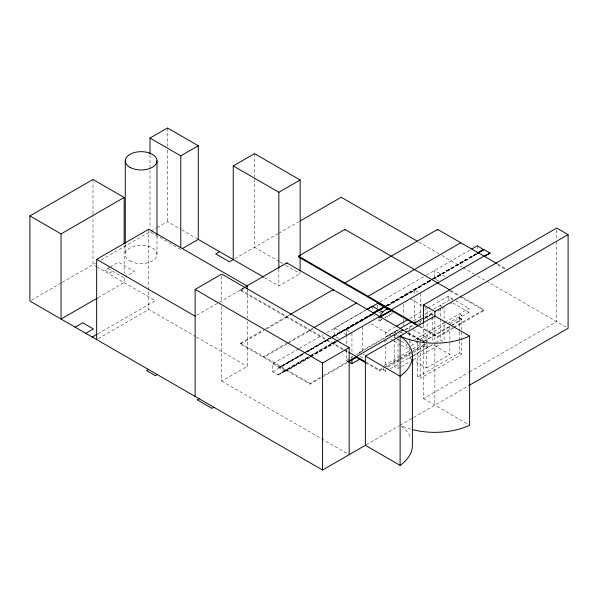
<?xml version="1.0" encoding="UTF-8"?>
<svg xmlns="http://www.w3.org/2000/svg" width="598" height="598" viewBox="0 0 598 598"><rect width="100%" height="100%" fill="white"/><g stroke="black" fill="none" stroke-linecap="round" stroke-linejoin="round"><path stroke-width="0.45" stroke-dasharray="2.99 2.24" d="M298.469 348.911L272.755 363.756L272.755 371.829L278.212 374.976L282.092 372.517A7.041 4.066 60 0 1 285.403 371.164L309.517 357.141M31.515 300.121L61.445 282.839M62.259 282.376L95.403 263.24M101.025 259.988L150.008 231.71L180.79 249.486M150.801 231.254L156.362 228.04M157.162 227.584L167.492 221.619L180.91 229.363M109.337 267.478L104.777 270.117L109.718 272.965L112.76 271.208M110.099 267.044L118.456 262.216L134.423 271.432L125.303 276.695M98.274 297.565L124.16 282.622L124.16 277.068M97.893 333.774L155.331 300.615L97.788 267.396M234.82 258.672L277.801 233.855M278.601 233.392L298.664 221.813M98.259 338.67L148.79 309.502L195.606 336.524M343.289 349.852L240.471 290.493L240.471 289.656L243.67 287.81M196.742 315.258L218.509 302.685M219.316 302.222L244.074 287.93M240.471 290.493L243.67 288.647M264.451 277.599L278.855 285.911L300.144 273.622L300.144 271.769M321.313 377.674L310.026 384.193L240.471 344.037L240.471 343.2L264.66 329.229M265.467 328.765L290.037 314.585M240.471 344.037L263.86 330.53M267.082 328.668L290.037 315.415M287.847 342.617L263.658 356.587L263.658 357.417L287.04 343.917M288.655 342.153L312.851 328.182M221.738 306.423L221.738 381.09L247.266 366.35L247.266 321.552M287.847 343.454L312.851 329.02M299.277 348.447L323.391 334.529M326.605 332.667L365.176 310.399M338.7 338.408L334.805 336.158L334.805 328.085L366.148 309.988M380.096 301.908L425.911 275.461M426.426 275.192L470.11 249.934M329.618 338.124L278.892 367.628L279.273 367.852L305.795 352.536M332.735 336.323L371.41 313.995M272.755 363.756L278.982 367.464L304.703 352.618M305.511 352.155L329.618 338.236M332.832 336.375L371.575 314.055M386.233 305.556L431.853 279.251M432.556 278.84L476.344 253.537M278.892 367.628L305.414 352.319M305.698 352.259L329.804 338.236M332.735 336.539L372.405 313.748M386.233 305.78L432.332 279.161M432.653 278.9L476.531 253.642M279.273 367.628L303.38 353.71M306.595 351.856L331.509 337.466M332.316 337.003L372.569 313.808M386.226 305.922L432.332 279.273M432.847 279.004L476.531 253.754M372.659 313.86L341.316 332.182L340.935 331.741M386.614 305.78L432.421 279.326M433.229 278.862L475.821 254.27M306.595 352.073L331.509 337.691M332.316 337.227L372.502 314.025M387.414 305.533L432.421 279.55M433.229 279.087L476.628 254.03M272.755 371.829L304.098 353.732M307.312 351.871L330.619 338.416M331.427 337.952L372.659 314.085M387.13 305.728L430.53 280.671M433.744 278.817L440.973 274.639L440.883 274.258L445.555 276.956M334.805 336.158L373.376 313.883M387.332 305.795L430.732 280.739M433.946 278.885L476.539 254.292M346.317 334.491L346.317 329.864L372.898 314.526M388.199 305.69L414.773 290.344L417.987 292.198M283.265 371.283L310.594 355.504M311.394 355.04L335.508 341.122M278.212 374.535L309.555 356.445M310.362 355.974L335.276 341.593M282.032 372.651L309.36 356.871M310.16 356.408L335.882 341.563M278.212 374.976L309.555 356.879M310.227 356.468L335.613 341.817M310.317 356.782L335.231 342.295M310.227 357.305L286.838 370.805L286.838 369.975M311.035 356.834L336.412 342.191M381.823 319.407L378.691 321.216L381.943 319.474M384.948 317.598L392.116 313.599L385.075 317.665M395.345 326.837L385.807 332.346L385.807 336.734L399.202 328.997M409.645 318.584L423.945 310.325M424.744 309.869L427.122 308.493L427.122 321.238M427.906 308.045L448.171 296.339L455.071 300.323M413.487 320.752L423.989 314.69M424.715 314.271L430.388 310.997M433.58 309.151L451.968 298.537L451.968 300.114M359.428 353.717L359.428 352.14L399.158 329.206M346.317 350.226L346.317 360.415L352.76 356.692M355.982 354.831L399.471 329.722M240.471 343.2L310.026 383.355L322.927 375.91M323.735 375.439L348.739 361.005M424.916 317.03L433.789 311.902M322.12 377.211L348.739 361.842M424.916 317.859L433.789 312.739M404.801 329.722L412.792 325.103M424.789 318.181L433.58 313.105M384.058 341.869L387.242 340.038M394.388 335.904L397.565 334.073M401.819 331.883L398.029 334.065L398.029 337.706M405.608 329.692L413.435 325.177M419.086 321.911L422.323 320.042M423.13 319.579L432.825 313.98L432.825 315.834M437.646 311.192L444.075 307.484L444.075 320.222M450.391 303.836L451.968 302.924M430.971 319.437L432.586 318.502M409.017 342.998L411.402 341.622M414.578 339.784L444.157 322.711M444.957 322.247L468.996 308.366L468.996 312.313L459.354 317.882L459.354 313.935L461.791 315.34L461.791 319.287L450.586 325.753M417.755 340.322L417.755 337.952L420.185 339.358L446.586 324.116M447.386 323.653L461.791 315.34M401.221 345.196L406.64 348.32L410.609 346.025M411.402 345.569L417.755 341.899M420.117 340.98L426.419 337.339L426.419 367.972L413.263 360.377M417.755 342.34L417.755 376.927L420.185 378.332L461.791 354.315L461.791 319.728L459.354 318.323L449.853 323.81L449.853 340.516M423.391 341.458L449.786 326.216M424.191 341.436L451.385 325.731M452.185 325.267L461.791 319.728M384.095 365.46L400.78 355.825M401.572 355.369L411.902 349.404M412.695 348.948L421.44 343.902M365.871 362.059L379.581 369.975L383.58 367.665M384.379 367.202L398.769 358.897M399.569 358.434L425.156 343.663M419.878 326.224L437.616 336.465L452.806 327.697M453.605 327.233L483.991 309.689L483.991 310.526L454.405 327.607M365.871 362.889L379.581 370.805L383.58 368.495M386.779 366.649L398.769 359.727M399.569 359.263L410.759 352.805M411.559 352.342L425.955 344.037M419.071 326.59L437.616 337.302L453.605 328.07M383.303 367.501L383.303 369.87L384.888 368.951M388.065 367.12L400.78 359.779M401.572 359.316L412.695 352.895M413.495 352.439L424.617 346.018L427.122 347.468L427.122 322.165M383.303 369.87L385.807 371.321L387.34 370.431M390.404 368.667L400.645 362.754M401.452 362.291L412.68 355.803M413.487 355.339L431.763 344.784M435.636 342.549L440.278 339.873L443.312 341.63M409.391 347.931L409.391 358.142L411.013 357.208M411.82 356.744L432.825 344.612L449.853 354.442L449.853 341.451M394.231 339.156L394.231 366.454L398.029 368.652L400.451 367.254M401.258 366.783L410.146 361.655M413.375 359.787L440.846 343.932M426.419 367.972L449.853 354.442M417.755 376.927L459.354 352.91L461.791 354.315M423.474 324.43L423.474 398.597L468.69 372.494M469.497 372.031L556.701 321.679L556.701 241.024M366.17 444.845L399.307 425.716M400.114 425.245L467.98 386.069M497.581 263.995L506.371 269.078M497.581 264.832L505.572 269.444M418.675 241.996L438.857 253.649M442.079 255.51L462.261 267.156M463.069 267.627L474.371 274.153M477.6 276.014L485.666 280.671M486.473 281.142L566.583 327.39M440.973 274.639L440.599 274.205M438.356 280.866L434.462 278.616L434.462 270.55L440.689 274.146M450.922 290.606L461.409 296.653M462.217 297.124L483.991 309.689M450.115 290.972L458.987 296.092M459.795 296.556L483.991 310.526M455.84 300.772L468.996 308.366M452.746 302.932L468.996 312.313M441.795 306.169L440.278 305.286L440.278 307.11M459.354 317.882L461.791 319.287M410.677 299L422.427 305.78M423.212 306.228L427.122 308.493M417.18 322.285L414.773 320.894L414.773 298.679M417.987 322.748L420.394 324.138M413.196 329.7L426.419 337.339M378.467 311.812L380.806 313.165M408.24 332.615L423.833 341.615M408.21 332.959L423.534 341.802M407.402 333.325L420.304 340.778M372.412 314.286L377.091 316.992M279.333 261.61L254.531 247.295L254.531 177.756M280.133 262.074L282.54 263.464M285.739 265.31L300.144 273.622M401.452 332.645L402.858 333.452M418.974 343.043L420.185 343.745L420.185 378.332M395.749 332.75L394.231 331.875L394.231 333.691M370.932 323.757L391.159 335.433M394.254 337.22L396.579 338.558M397.349 339.006L400.443 340.793M401.221 341.241L406.64 344.373L406.64 348.32M393.477 340.725L389.612 338.49L389.612 338.931M394.254 341.174L400.443 344.747M409.391 358.142L412.493 359.929M181.702 229.819L198.274 239.394M346.317 329.864L351.138 332.652M334.805 328.085L341.032 331.688M346.676 334.94L341.219 331.905M359.428 352.14L360.841 352.955M363.023 354.21L364.586 355.115M360.138 356.498L362.246 357.716L362.246 355.347M240.471 289.656L348.133 351.811M344.097 350.316L348.133 352.648M423.474 398.597L469.624 425.245M346.317 360.415L348.731 361.805M107.819 268.36L123.779 277.577M96.988 266.932L92.996 264.63L92.996 214.652M196.413 336.995L247.266 366.35M221.738 381.09L347.558 453.733M556.701 229.894L556.701 240.097M477.346 245.763L477.346 250.241M459.354 318.323L459.354 331.068M459.354 331.972L459.354 340.165M459.354 341.077L459.354 352.91M448.171 296.339L448.171 300.727M444.075 321.133L444.075 341.159M440.278 308.015L440.278 318.031M440.278 318.943L440.278 339.873M437.616 336.465L437.616 337.302M434.873 315.998L434.873 342.011M434.873 342.946L434.873 405.182M432.825 316.761L432.825 342.759M424.617 343.648L424.617 346.018M420.394 293.596L420.394 317.658M420.394 321.365L420.394 323.212M420.185 339.358L420.185 340.935M414.773 290.344L414.773 294.971M409.391 327.51L409.391 329.363M409.391 333.079L409.391 337.721M409.391 338.647L409.391 343.289M403.56 304.233L403.56 315.236M403.56 318.906L403.56 322.576M403.56 323.488L403.56 325.327M398.029 338.618L398.029 368.652M394.231 334.603L394.231 338.244M385.807 345.838L385.807 365.856M385.807 369.497L385.807 371.321M379.581 369.975L379.581 370.805M377.689 305.092L377.689 307.783M372.412 306.221L372.412 310.706M362.246 327.166L362.246 351.93M351.945 333.116L351.945 351.624M351.945 356.251L351.945 358.105M346.317 335.418L346.317 344.672M333.213 343.2L333.213 344.037M310.026 383.355L310.026 384.193M286.838 316.432L286.838 317.261M285.403 371.164L279.176 367.464L279.273 367.852M278.855 269.227L278.855 285.911M254.531 153.649L254.531 176.829M247.266 289.821L247.266 317.822M221.738 275.917L221.738 302.693M167.492 127.979L167.492 146.517M167.492 150.225L167.492 221.619M156.99 235.918L156.99 254.456M150.008 154.762L150.008 228.002M148.79 229.236L148.79 309.502M125.281 244.261L125.281 254.456M124.16 245.606L124.16 273.368M92.996 179.482L92.996 213.725M410.669 429.125A55.293 31.926 0 0 1 401.766 425.985M401.4 426.202A55.293 31.926 0 0 1 410.99 438.147M391.892 311.745A9.404 5.434 -60 0 1 392.116 313.599M378.811 321.283A9.404 5.434 -60 0 1 379.7 316.925M129.923 260.93A15.854 9.157 0 0 0 156.452 256.826A15.854 9.157 0 0 0 137.032 245.614A15.854 9.157 0 0 0 129.923 260.93"/><path stroke-width="0.9" d="M150.008 153.836L150.008 138.071L167.492 127.979L198.274 145.748L198.274 239.394L263.651 277.136M412.403 356.131L412.403 445.316A55.293 31.926 0 0 1 400.114 465.379L365.363 445.316L322.569 470.021L29.9 301.056L29.9 215.908L92.996 179.482L124.16 197.475L124.16 243.752M150.008 138.071L180.79 155.846L198.274 145.748M29.9 215.908L61.063 233.908L124.16 197.475M219.563 251.683L215.758 253.873L229.445 261.774L233.242 259.577L233.242 165.938L254.531 153.649L300.144 179.983L300.144 256.011M96.659 339.597L96.659 259.33L148.79 229.236L247.266 286.091L247.266 288.886M233.242 165.938L278.855 192.272L300.144 179.983M182.383 248.566L198.274 239.394M97.467 298.036L61.063 319.048L61.063 233.908M75.131 327.166L82.733 322.778L93.378 328.922L85.776 333.31M92.234 337.04L97.085 334.237M300.263 220.886L341.189 197.258L417.06 241.061M195.127 396.452L195.127 289.432L221.738 274.071L349.172 347.647L349.172 454.659M246.869 285.964L286.838 262.888L406.595 332.025M418.264 326.127L298.507 256.983L298.507 256.153L344.874 229.378L450.115 290.135M244.074 287.93L247.266 286.091M148.483 369.519L146.585 370.618L155.331 375.664L157.229 374.565M290.471 314.331L333.213 289.656L333.213 290.493M496.781 263.539L437.616 229.378L344.874 282.921L344.874 283.758M313.658 327.719L356.393 303.044L356.393 303.874M460.804 242.766L368.062 296.309L368.062 297.139M199.037 398.709L197.138 399.8L211.961 408.359L213.86 407.26M366.783 309.472L372.412 306.221L378.646 309.816L372.92 313.12M366.948 309.525L378.205 303.029M471.717 249.007L477.346 245.763L483.483 249.635M373.017 313.173L385.142 306.221M477.144 253.074L483.573 249.359M373.204 313.285L385.239 306.273M477.144 253.178L483.767 249.471L489.994 253.066L484.373 256.415M373.302 313.345L385.426 306.273M477.339 253.29L483.864 249.635L477.428 253.343M373.466 313.397L385.523 306.438M380.702 309.443L382.309 308.516M336.412 341.353L379.581 316.432L379.581 317.261M483.991 256.153L391.249 309.689L391.249 310.526M484.216 256.041L485.823 255.114M379.438 316.776L381.046 315.849M484.373 256.31L489.994 253.066M379.603 316.828L385.224 313.584M386.831 312.754L388.438 311.827M390.023 310.923L391.653 309.973M379.476 317.321L391.996 310.093M379.595 317.396L392.116 310.168M195.127 289.432L322.569 363.008L349.172 347.647M423.474 323.503L423.474 304.958L556.701 228.04L568.1 234.625L568.1 328.265L468.787 385.605M396.138 326.381L408.053 319.504M400.002 328.541L412 321.612M348.739 361.005L402.768 329.812L402.768 330.649M423.302 317.957L414.429 323.077L414.429 323.914M423.474 304.958L434.873 311.543L568.1 234.625M348.739 361.842L356.797 357.185M348.731 361.805L351.945 363.659L359.869 359.084M365.363 445.316L365.363 356.131L434.873 315.998L469.624 336.069L469.624 425.245A55.293 31.926 0 0 1 412.284 429.558M298.507 256.153L419.071 325.753M377.689 303.298L383.819 306.953M388.005 309.256L384.2 307.17M382.727 312.178L378.833 310.041M365.363 356.131L400.114 376.202L400.114 465.379M348.933 352.282L365.871 362.059M356.191 357.305L365.871 362.889M96.659 259.33L195.127 316.185M437.616 229.378L437.616 230.215M434.873 311.543L434.873 315.998M469.624 336.069A55.293 31.926 0 0 1 400.114 336.069L400.114 376.015M351.945 359.032L351.945 363.659M344.874 229.378L344.874 230.215M322.569 363.008L322.569 470.021M300.144 257.865L300.144 270.842M286.838 262.888L286.838 263.718M278.855 192.272L278.855 268.3M180.79 155.846L180.79 247.632M156.99 160.817L156.99 234.992M125.281 160.817L125.281 243.334M400.114 336.069A55.293 31.926 0 0 1 400.114 376.202M488.858 253.029A7.041 4.066 60 0 1 489.994 253.163M379.7 316.925A9.404 5.434 -60 0 1 391.227 310.28M129.923 167.291A15.854 9.157 0 0 0 156.452 163.187A15.854 9.157 0 0 0 137.032 151.974A15.854 9.157 0 0 0 129.923 167.291"/></g></svg>
